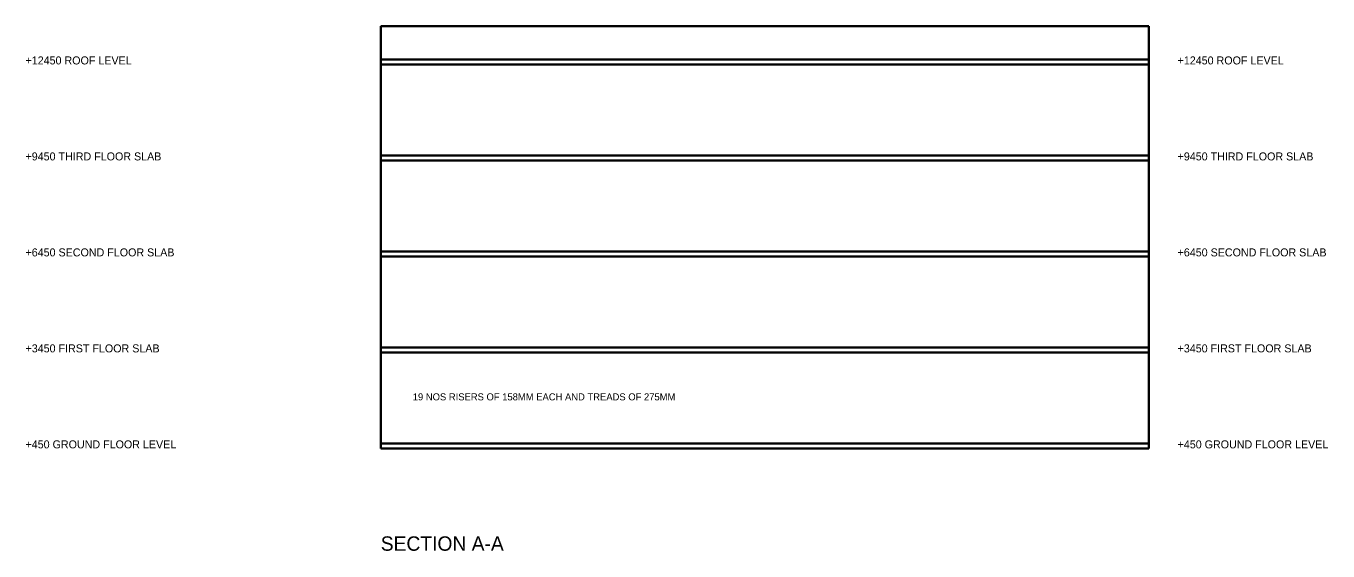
# Model space of a CAD drawing. Header units: millimetres. Extents: x -1800 to 209599, y -4269 to 25523.
# Drawn here: x 168916 to 209599, y -3206 to 13200 of the extents above; entities that cross this region are included whole.
import ezdxf

# ---------------------------------------------------------------- set-up
doc = ezdxf.new("R2010")
doc.units = ezdxf.units.MM
doc.layers.add('TEXT', color=6, linetype='CONTINUOUS')
doc.layers.add('WALL', color=4, linetype='CONTINUOUS')

msp = doc.modelspace()

# ---------------------------------------------------------------- linework, layer by layer
at = {"layer": 'WALL', "lineweight": 50}
for p, q in [((204000, 13200), (180000, 13200)), ((180000, 13200), (180000, 0)), ((204000, 0), (204000, 13200)), ((180000, 12150), (204000, 12150)), ((180000, 12000), (204000, 12000)), ((180000, 9150), (204000, 9150)), ((180000, 9000), (204000, 9000)), ((180000, 6150), (204000, 6150)), ((180000, 6000), (204000, 6000)), ((180000, 3150), (204000, 3150)), ((180000, 3000), (204000, 3000)), ((180000, 150), (204000, 150)), ((180000, 0), (204000, 0)), ((180000, 0), (204000, 0))]:
    msp.add_line(p, q, dxfattribs=at)

# ---------------------------------------------------------------- texts
at = {"layer": 'TEXT'}
for s, height, p in [('+12450 ROOF LEVEL', 250, (168900, 12000)), ('+12450 ROOF LEVEL', 250, (204900, 12000)), ('+9450 THIRD FLOOR SLAB', 250, (168900, 9000)), ('+9450 THIRD FLOOR SLAB', 250, (204900, 9000)), ('+6450 SECOND FLOOR SLAB', 250, (168900, 6000)), ('+6450 SECOND FLOOR SLAB', 250, (204900, 6000)), ('+3450 FIRST FLOOR SLAB', 250, (168900, 3000)), ('+3450 FIRST FLOOR SLAB', 250, (204900, 3000)), ('19 NOS RISERS OF 158MM EACH AND TREADS OF 275MM', 220, (181000, 1500)), ('+450 GROUND FLOOR LEVEL', 250, (168900, 0)), ('+450 GROUND FLOOR LEVEL', 250, (204900, 0)), ('SECTION A-A', 450, (180000, -3200))]:
    msp.add_text(s, height=height, dxfattribs=at).set_placement(p)

doc.saveas('drawing.dxf')
